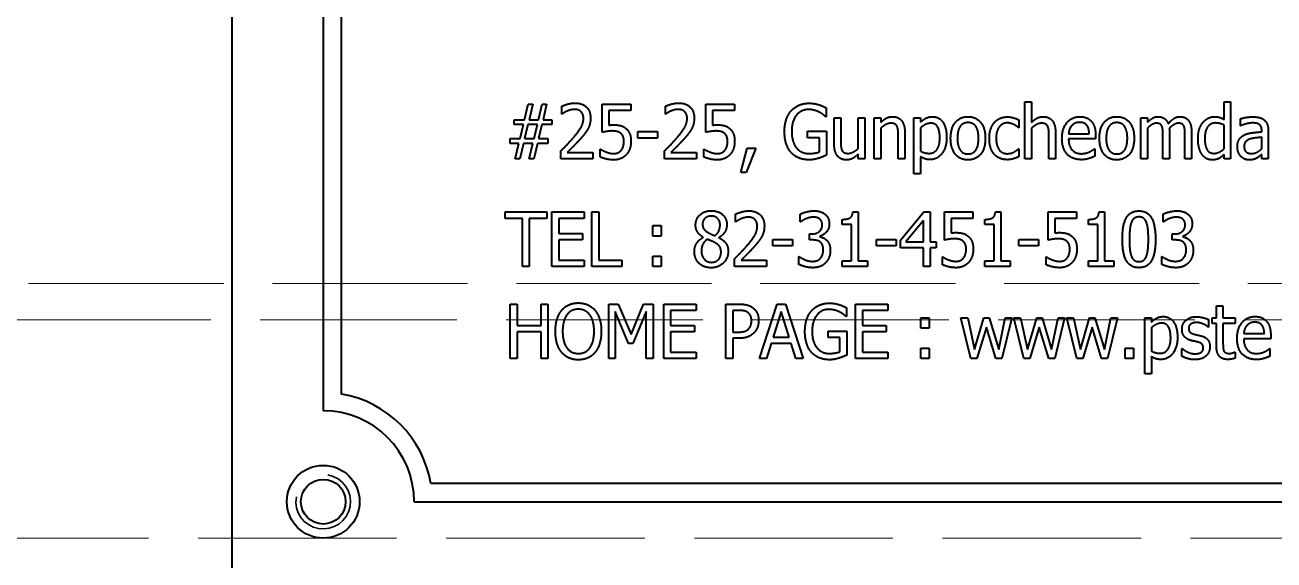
# Model space of a CAD drawing. Header units: millimetres. Extents: x 0 to 5945, y 0 to 4205.
# Drawn here: x 4690.5 to 4759.2, y 1665.5 to 1694.9 of the extents above; entities that cross this region are included whole.
import ezdxf

# ---------------------------------------------------------------- set-up
doc = ezdxf.new("R2010")
doc.units = ezdxf.units.MM
doc.header["$LTSCALE"] = 5
doc.linetypes.add('DASHED', pattern=[0.2067, 0.1654, -0.0413])
for name, color, linetype, lineweight in [('가려진 것(ISO)', 2, 'DASHED', 18), ('가시적인 것(ISO)', 3, 'Continuous', 40), ('가시적인 좁은 것(ISO)', 3, 'Continuous', 35)]:
    doc.layers.add(name, color=color, linetype=linetype, lineweight=lineweight)

msp = doc.modelspace()

# ---------------------------------------------------------------- linework, layer by layer
at = {"layer": '가려진 것(ISO)', "ltscale": 12.977034}
msp.add_line((5009.874, 1680.721), (4553.874, 1680.721), dxfattribs=at)
at = {"layer": '가려진 것(ISO)', "ltscale": 13.090868}
msp.add_line((5011.874, 1678.721), (4551.874, 1678.721), dxfattribs=at)
at = {"layer": '가려진 것(ISO)', "ltscale": 13.204701}
msp.add_line((4549.874, 1666.721), (5013.874, 1666.721), dxfattribs=at)
at = {"layer": '가시적인 것(ISO)'}
for p, q in [((4701.874, 1663.721), (4701.874, 1783.721)), ((4706.874, 1773.721), (4706.874, 1673.721)), ((4707.874, 1674.637), (4707.874, 1772.805)), ((4717.948, 1689.729), (4718.148, 1690.58)), ((4718.148, 1690.58), (4718.396, 1690.58)), ((4718.396, 1690.58), (4718.194, 1689.729)), ((4718.714, 1689.729), (4718.914, 1690.58)), ((4718.914, 1690.58), (4719.162, 1690.58)), ((4719.162, 1690.58), (4718.962, 1689.729)), ((4722.22, 1689.034), (4722.22, 1690.58)), ((4722.22, 1690.58), (4723.783, 1690.58)), ((4723.783, 1690.58), (4723.783, 1690.227)), ((4727.921, 1689.034), (4727.921, 1690.58)), ((4727.921, 1690.58), (4729.484, 1690.58)), ((4729.484, 1690.58), (4729.484, 1690.227)), ((4745.466, 1690.714), (4745.826, 1690.714)), ((4745.466, 1687.58), (4745.466, 1690.714)), ((4745.826, 1690.714), (4745.826, 1689.581)), ((4756.418, 1689.741), (4756.418, 1690.714)), ((4756.418, 1690.714), (4756.778, 1690.714)), ((4756.778, 1690.714), (4756.778, 1687.58)), ((4719.993, 1690.035), (4719.993, 1690.463)), ((4720.015, 1690.035), (4719.993, 1690.035)), ((4723.783, 1690.227), (4722.587, 1690.227)), ((4722.587, 1690.227), (4722.587, 1689.427)), ((4725.694, 1690.035), (4725.694, 1690.463)), ((4725.716, 1690.035), (4725.694, 1690.035)), ((4729.484, 1690.227), (4728.288, 1690.227)), ((4728.288, 1690.227), (4728.288, 1689.427)), ((4734.534, 1689.894), (4734.502, 1689.894)), ((4734.534, 1690.376), (4734.534, 1689.894)), ((4717.37, 1689.457), (4717.37, 1689.729)), ((4717.37, 1689.729), (4717.948, 1689.729)), ((4717.88, 1689.457), (4717.37, 1689.457)), ((4717.705, 1688.701), (4717.88, 1689.457)), ((4718.126, 1689.462), (4717.946, 1688.696)), ((4718.653, 1689.462), (4718.126, 1689.462)), ((4718.194, 1689.729), (4718.714, 1689.729)), ((4718.474, 1688.696), (4718.653, 1689.462)), ((4718.894, 1689.457), (4718.719, 1688.701)), ((4719.453, 1689.457), (4718.894, 1689.457)), ((4718.962, 1689.729), (4719.453, 1689.729)), ((4719.453, 1689.729), (4719.453, 1689.457)), ((4734.978, 1688.37), (4734.978, 1689.831)), ((4734.978, 1689.831), (4735.338, 1689.831)), ((4735.338, 1689.831), (4735.338, 1688.547)), ((4736.299, 1688.149), (4736.299, 1689.831)), ((4736.299, 1689.831), (4736.658, 1689.831)), ((4736.658, 1689.831), (4736.658, 1687.58)), ((4737.179, 1689.831), (4737.538, 1689.831)), ((4737.179, 1687.58), (4737.179, 1689.831)), ((4737.538, 1689.831), (4737.538, 1689.581)), ((4737.538, 1689.262), (4737.538, 1687.58)), ((4739.364, 1686.751), (4739.364, 1689.831)), ((4739.364, 1689.831), (4739.724, 1689.831)), ((4739.724, 1689.831), (4739.724, 1689.595)), ((4739.724, 1689.279), (4739.724, 1688)), ((4745.138, 1689.284), (4745.116, 1689.284)), ((4745.138, 1689.709), (4745.138, 1689.284)), ((4745.826, 1689.262), (4745.826, 1687.58)), ((4751.841, 1687.58), (4751.841, 1689.831)), ((4751.841, 1689.831), (4752.2, 1689.831)), ((4752.2, 1689.831), (4752.2, 1689.583)), ((4752.2, 1689.262), (4752.2, 1687.58)), ((4756.418, 1688.127), (4756.418, 1689.427)), ((4757.323, 1689.396), (4757.323, 1689.782)), ((4757.345, 1689.396), (4757.323, 1689.396)), ((4717.146, 1688.428), (4717.146, 1688.701)), ((4717.146, 1688.701), (4717.705, 1688.701)), ((4717.946, 1688.696), (4718.474, 1688.696)), ((4718.719, 1688.701), (4719.23, 1688.701)), ((4719.23, 1688.701), (4719.23, 1688.428)), ((4724.177, 1688.71), (4724.177, 1689.075)), ((4724.177, 1689.075), (4725.256, 1689.075)), ((4725.256, 1688.71), (4724.177, 1688.71)), ((4725.256, 1689.075), (4725.256, 1688.71)), ((4733.512, 1688.739), (4733.512, 1689.09)), ((4733.512, 1689.09), (4734.546, 1689.09)), ((4734.171, 1688.739), (4733.512, 1688.739)), ((4734.171, 1687.964), (4734.171, 1688.739)), ((4734.546, 1689.09), (4734.546, 1687.779)), ((4738.499, 1687.58), (4738.499, 1688.863)), ((4738.859, 1689.041), (4738.859, 1687.58)), ((4746.786, 1687.58), (4746.786, 1688.863)), ((4747.146, 1689.041), (4747.146, 1687.58)), ((4747.868, 1688.956), (4749.001, 1688.956)), ((4749.351, 1688.667), (4747.868, 1688.667)), ((4749.351, 1688.873), (4749.351, 1688.667)), ((4753.054, 1687.58), (4753.054, 1688.883)), ((4753.414, 1689.063), (4753.414, 1687.58)), ((4754.267, 1687.58), (4754.267, 1688.883)), ((4754.627, 1689.063), (4754.627, 1687.58)), ((4758.49, 1689.06), (4758.49, 1689.133)), ((4758.49, 1688.134), (4758.49, 1688.759)), ((4758.85, 1689.119), (4758.85, 1687.58)), ((4717.637, 1688.428), (4717.146, 1688.428)), ((4717.438, 1687.58), (4717.637, 1688.428)), ((4717.885, 1688.428), (4717.686, 1687.58)), ((4718.406, 1688.428), (4717.885, 1688.428)), ((4718.204, 1687.58), (4718.406, 1688.428)), ((4718.651, 1688.428), (4718.452, 1687.58)), ((4719.23, 1688.428), (4718.651, 1688.428)), ((4719.935, 1687.58), (4719.935, 1688.005)), ((4720.292, 1687.927), (4721.695, 1687.927)), ((4721.695, 1687.927), (4721.695, 1687.58)), ((4722.103, 1687.687), (4722.103, 1688.112)), ((4722.103, 1688.112), (4722.13, 1688.112)), ((4725.636, 1687.58), (4725.636, 1688.005)), ((4725.993, 1687.927), (4727.396, 1687.927)), ((4727.396, 1687.927), (4727.396, 1687.58)), ((4727.804, 1687.687), (4727.804, 1688.112)), ((4727.804, 1688.112), (4727.831, 1688.112)), ((4729.846, 1686.833), (4730.182, 1688.154)), ((4730.661, 1688.154), (4730.126, 1686.833)), ((4730.182, 1688.154), (4730.661, 1688.154)), ((4736.299, 1687.58), (4736.299, 1687.828)), ((4745.116, 1688.132), (4745.138, 1688.132)), ((4745.138, 1688.132), (4745.138, 1687.706)), ((4749.288, 1688.132), (4749.31, 1688.132)), ((4749.31, 1688.132), (4749.31, 1687.718)), ((4756.418, 1687.58), (4756.418, 1687.808)), ((4758.49, 1687.58), (4758.49, 1687.818)), ((4717.686, 1687.58), (4717.438, 1687.58)), ((4718.452, 1687.58), (4718.204, 1687.58)), ((4721.695, 1687.58), (4719.935, 1687.58)), ((4727.396, 1687.58), (4725.636, 1687.58)), ((4736.658, 1687.58), (4736.299, 1687.58)), ((4737.538, 1687.58), (4737.179, 1687.58)), ((4738.859, 1687.58), (4738.499, 1687.58)), ((4739.724, 1687.694), (4739.724, 1686.751)), ((4745.826, 1687.58), (4745.466, 1687.58)), ((4747.146, 1687.58), (4746.786, 1687.58)), ((4752.2, 1687.58), (4751.841, 1687.58)), ((4753.414, 1687.58), (4753.054, 1687.58)), ((4754.627, 1687.58), (4754.267, 1687.58)), ((4756.778, 1687.58), (4756.418, 1687.58)), ((4758.85, 1687.58), (4758.49, 1687.58)), ((4730.126, 1686.833), (4729.846, 1686.833)), ((4739.724, 1686.751), (4739.364, 1686.751)), ((4716.871, 1684.298), (4716.871, 1684.653)), ((4716.871, 1684.653), (4719.166, 1684.653)), ((4719.166, 1684.653), (4719.166, 1684.298)), ((4719.451, 1681.653), (4719.451, 1684.653)), ((4719.451, 1684.653), (4721.233, 1684.653)), ((4721.233, 1684.653), (4721.233, 1684.298)), ((4721.649, 1681.653), (4721.649, 1684.653)), ((4721.649, 1684.653), (4722.028, 1684.653)), ((4722.028, 1684.653), (4722.028, 1682.008)), ((4729.552, 1684.109), (4729.552, 1684.536)), ((4733.109, 1684.106), (4733.109, 1684.532)), ((4736.004, 1684.663), (4736.301, 1684.663)), ((4736.301, 1684.663), (4736.301, 1681.959)), ((4738.623, 1683.107), (4739.897, 1684.653)), ((4739.897, 1684.653), (4740.249, 1684.653)), ((4740.249, 1684.653), (4740.249, 1683.007)), ((4741.042, 1683.107), (4741.042, 1684.653)), ((4741.042, 1684.653), (4742.605, 1684.653)), ((4742.605, 1684.653), (4742.605, 1684.301)), ((4743.845, 1684.663), (4744.141, 1684.663)), ((4744.141, 1684.663), (4744.141, 1681.959)), ((4746.743, 1683.107), (4746.743, 1684.653)), ((4746.743, 1684.653), (4748.306, 1684.653)), ((4748.306, 1684.653), (4748.306, 1684.301)), ((4749.546, 1684.663), (4749.842, 1684.663)), ((4749.842, 1684.663), (4749.842, 1681.959)), ((4753.068, 1684.106), (4753.068, 1684.532)), ((4717.829, 1684.298), (4716.871, 1684.298)), ((4717.829, 1681.653), (4717.829, 1684.298)), ((4718.209, 1684.298), (4718.209, 1681.653)), ((4719.166, 1684.298), (4718.209, 1684.298)), ((4721.233, 1684.298), (4719.83, 1684.298)), ((4719.83, 1684.298), (4719.83, 1683.476)), ((4724.999, 1683.331), (4724.999, 1683.904)), ((4724.999, 1683.904), (4725.456, 1683.904)), ((4725.456, 1683.904), (4725.456, 1683.331)), ((4729.574, 1684.109), (4729.552, 1684.109)), ((4733.131, 1684.106), (4733.109, 1684.106)), ((4735.416, 1683.97), (4735.416, 1684.245)), ((4735.934, 1683.97), (4735.416, 1683.97)), ((4735.934, 1681.959), (4735.934, 1683.97)), ((4739.882, 1684.179), (4738.922, 1683.007)), ((4739.882, 1683.007), (4739.882, 1684.179)), ((4742.605, 1684.301), (4741.409, 1684.301)), ((4741.409, 1684.301), (4741.409, 1683.501)), ((4743.256, 1683.97), (4743.256, 1684.245)), ((4743.774, 1683.97), (4743.256, 1683.97)), ((4743.774, 1681.959), (4743.774, 1683.97)), ((4748.306, 1684.301), (4747.11, 1684.301)), ((4747.11, 1684.301), (4747.11, 1683.501)), ((4748.957, 1683.97), (4748.957, 1684.245)), ((4749.475, 1683.97), (4748.957, 1683.97)), ((4749.475, 1681.959), (4749.475, 1683.97)), ((4753.09, 1684.106), (4753.068, 1684.106)), ((4719.83, 1683.476), (4721.138, 1683.476)), ((4721.138, 1683.122), (4719.83, 1683.122)), ((4719.83, 1683.122), (4719.83, 1682.008)), ((4721.138, 1683.476), (4721.138, 1683.122)), ((4725.456, 1683.331), (4724.999, 1683.331)), ((4727.768, 1683.255), (4727.768, 1683.267)), ((4728.638, 1683.25), (4728.638, 1683.238)), ((4731.597, 1682.784), (4731.597, 1683.148)), ((4731.597, 1683.148), (4732.676, 1683.148)), ((4732.676, 1683.148), (4732.676, 1682.784)), ((4733.612, 1683.114), (4733.612, 1683.447)), ((4733.612, 1683.447), (4733.739, 1683.447)), ((4733.775, 1683.114), (4733.612, 1683.114)), ((4734.181, 1683.321), (4734.181, 1683.292)), ((4737.298, 1682.784), (4737.298, 1683.148)), ((4737.298, 1683.148), (4738.377, 1683.148)), ((4738.377, 1683.148), (4738.377, 1682.784)), ((4738.623, 1682.684), (4738.623, 1683.107)), ((4738.922, 1683.007), (4739.882, 1683.007)), ((4740.249, 1683.007), (4740.587, 1683.007)), ((4740.587, 1683.007), (4740.587, 1682.684)), ((4745.138, 1682.784), (4745.138, 1683.148)), ((4745.138, 1683.148), (4746.218, 1683.148)), ((4746.218, 1683.148), (4746.218, 1682.784)), ((4753.572, 1683.114), (4753.572, 1683.447)), ((4753.572, 1683.447), (4753.698, 1683.447)), ((4753.735, 1683.114), (4753.572, 1683.114)), ((4754.141, 1683.321), (4754.141, 1683.292)), ((4732.676, 1682.784), (4731.597, 1682.784)), ((4738.377, 1682.784), (4737.298, 1682.784)), ((4739.882, 1682.684), (4738.623, 1682.684)), ((4739.882, 1681.653), (4739.882, 1682.684)), ((4740.587, 1682.684), (4740.249, 1682.684)), ((4740.249, 1682.684), (4740.249, 1681.653)), ((4746.218, 1682.784), (4745.138, 1682.784)), ((4718.209, 1681.653), (4717.829, 1681.653)), ((4721.233, 1681.653), (4719.451, 1681.653)), ((4719.83, 1682.008), (4721.233, 1682.008)), ((4721.233, 1682.008), (4721.233, 1681.653)), ((4723.299, 1681.653), (4721.649, 1681.653)), ((4722.028, 1682.008), (4723.299, 1682.008)), ((4723.299, 1682.008), (4723.299, 1681.653)), ((4724.999, 1681.653), (4724.999, 1682.227)), ((4724.999, 1682.227), (4725.456, 1682.227)), ((4725.456, 1681.653), (4724.999, 1681.653)), ((4725.456, 1682.227), (4725.456, 1681.653)), ((4729.494, 1681.653), (4729.494, 1682.079)), ((4731.254, 1681.653), (4729.494, 1681.653)), ((4729.851, 1682.001), (4731.254, 1682.001)), ((4731.254, 1682.001), (4731.254, 1681.653)), ((4733.031, 1682.2), (4733.058, 1682.2)), ((4733.031, 1681.775), (4733.031, 1682.2)), ((4735.416, 1681.653), (4735.416, 1681.959)), ((4735.416, 1681.959), (4735.934, 1681.959)), ((4736.807, 1681.653), (4735.416, 1681.653)), ((4736.301, 1681.959), (4736.807, 1681.959)), ((4736.807, 1681.959), (4736.807, 1681.653)), ((4740.249, 1681.653), (4739.882, 1681.653)), ((4740.925, 1681.76), (4740.925, 1682.186)), ((4740.925, 1682.186), (4740.952, 1682.186)), ((4743.256, 1681.653), (4743.256, 1681.959)), ((4743.256, 1681.959), (4743.774, 1681.959)), ((4744.647, 1681.653), (4743.256, 1681.653)), ((4744.141, 1681.959), (4744.647, 1681.959)), ((4744.647, 1681.959), (4744.647, 1681.653)), ((4746.626, 1681.76), (4746.626, 1682.186)), ((4746.626, 1682.186), (4746.653, 1682.186)), ((4748.957, 1681.653), (4748.957, 1681.959)), ((4748.957, 1681.959), (4749.475, 1681.959)), ((4750.348, 1681.653), (4748.957, 1681.653)), ((4749.842, 1681.959), (4750.348, 1681.959)), ((4750.348, 1681.959), (4750.348, 1681.653)), ((4752.991, 1682.2), (4753.017, 1682.2)), ((4752.991, 1681.775), (4752.991, 1682.2)), ((4717.163, 1676.588), (4717.163, 1679.588)), ((4717.163, 1679.588), (4717.542, 1679.588)), ((4717.542, 1679.588), (4717.542, 1678.411)), ((4718.853, 1678.411), (4718.853, 1679.588)), ((4718.853, 1679.588), (4719.232, 1679.588)), ((4719.232, 1679.588), (4719.232, 1676.588)), ((4722.58, 1676.588), (4722.58, 1679.588)), ((4722.58, 1679.588), (4723.098, 1679.588)), ((4723.098, 1679.588), (4723.807, 1677.917)), ((4723.807, 1677.917), (4724.493, 1679.588)), ((4724.493, 1679.588), (4725.021, 1679.588)), ((4725.021, 1679.588), (4725.021, 1676.588)), ((4725.599, 1676.588), (4725.599, 1679.588)), ((4725.599, 1679.588), (4727.381, 1679.588)), ((4727.381, 1679.588), (4727.381, 1679.233)), ((4729.022, 1676.588), (4729.022, 1679.588)), ((4729.022, 1679.588), (4729.737, 1679.588)), ((4730.872, 1676.588), (4731.833, 1679.588)), ((4731.833, 1679.588), (4732.302, 1679.588)), ((4732.302, 1679.588), (4733.262, 1676.588)), ((4736.145, 1676.588), (4736.145, 1679.588)), ((4736.145, 1679.588), (4737.927, 1679.588)), ((4737.927, 1679.588), (4737.927, 1679.233)), ((4723.671, 1677.414), (4722.935, 1679.172)), ((4722.935, 1679.172), (4722.935, 1676.588)), ((4724.641, 1679.172), (4723.9, 1677.414)), ((4724.641, 1676.588), (4724.641, 1679.172)), ((4727.381, 1679.233), (4725.978, 1679.233)), ((4725.978, 1679.233), (4725.978, 1678.411)), ((4729.715, 1679.242), (4729.401, 1679.242)), ((4729.401, 1679.242), (4729.401, 1678.046)), ((4732.056, 1679.179), (4731.619, 1677.767)), ((4732.496, 1677.767), (4732.056, 1679.179)), ((4735.657, 1678.902), (4735.625, 1678.902)), ((4735.657, 1679.383), (4735.657, 1678.902)), ((4737.927, 1679.233), (4736.525, 1679.233)), ((4736.525, 1679.233), (4736.525, 1678.411)), ((4755.998, 1678.839), (4755.998, 1679.485)), ((4755.998, 1679.485), (4756.358, 1679.485)), ((4756.358, 1679.485), (4756.358, 1678.839)), ((4717.542, 1678.411), (4718.853, 1678.411)), ((4725.978, 1678.411), (4727.286, 1678.411)), ((4727.286, 1678.411), (4727.286, 1678.056)), ((4736.525, 1678.411), (4737.833, 1678.411)), ((4737.833, 1678.411), (4737.833, 1678.056)), ((4739.743, 1678.265), (4739.743, 1678.839)), ((4739.743, 1678.839), (4740.2, 1678.839)), ((4740.2, 1678.265), (4739.743, 1678.265)), ((4740.2, 1678.839), (4740.2, 1678.265)), ((4742.495, 1676.588), (4741.948, 1678.839)), ((4741.948, 1678.839), (4742.323, 1678.839)), ((4742.323, 1678.839), (4742.7, 1677.096)), ((4742.7, 1677.096), (4743.205, 1678.839)), ((4743.344, 1678.323), (4742.826, 1676.588)), ((4743.205, 1678.839), (4743.502, 1678.839)), ((4743.867, 1676.588), (4743.344, 1678.323)), ((4743.502, 1678.839), (4744.022, 1677.096)), ((4744.022, 1677.096), (4744.377, 1678.839)), ((4744.739, 1678.839), (4744.197, 1676.588)), ((4744.377, 1678.839), (4744.739, 1678.839)), ((4745.403, 1676.588), (4744.856, 1678.839)), ((4744.856, 1678.839), (4745.23, 1678.839)), ((4745.23, 1678.839), (4745.607, 1677.096)), ((4745.607, 1677.096), (4746.113, 1678.839)), ((4746.252, 1678.323), (4745.734, 1676.588)), ((4746.113, 1678.839), (4746.41, 1678.839)), ((4746.774, 1676.588), (4746.252, 1678.323)), ((4746.41, 1678.839), (4746.93, 1677.096)), ((4746.93, 1677.096), (4747.285, 1678.839)), ((4747.647, 1678.839), (4747.105, 1676.588)), ((4747.285, 1678.839), (4747.647, 1678.839)), ((4748.311, 1676.588), (4747.764, 1678.839)), ((4747.764, 1678.839), (4748.138, 1678.839)), ((4748.138, 1678.839), (4748.515, 1677.096)), ((4748.515, 1677.096), (4749.021, 1678.839)), ((4749.159, 1678.323), (4748.641, 1676.588)), ((4749.021, 1678.839), (4749.317, 1678.839)), ((4749.682, 1676.588), (4749.159, 1678.323)), ((4749.317, 1678.839), (4749.837, 1677.096)), ((4749.837, 1677.096), (4750.192, 1678.839)), ((4750.555, 1678.839), (4750.012, 1676.588)), ((4750.192, 1678.839), (4750.555, 1678.839)), ((4752.059, 1678.839), (4752.419, 1678.839)), ((4752.059, 1675.759), (4752.059, 1678.839)), ((4752.419, 1678.839), (4752.419, 1678.603)), ((4752.419, 1678.287), (4752.419, 1677.008)), ((4755.56, 1678.323), (4755.541, 1678.323)), ((4755.56, 1678.729), (4755.56, 1678.323)), ((4755.755, 1678.525), (4755.755, 1678.839)), ((4755.755, 1678.839), (4755.998, 1678.839)), ((4755.998, 1678.525), (4755.755, 1678.525)), ((4755.998, 1677.278), (4755.998, 1678.525)), ((4756.358, 1678.839), (4757.019, 1678.839)), ((4756.358, 1678.525), (4756.358, 1677.453)), ((4757.019, 1678.525), (4756.358, 1678.525)), ((4757.019, 1678.839), (4757.019, 1678.525)), ((4718.853, 1678.056), (4717.542, 1678.056)), ((4717.542, 1678.056), (4717.542, 1676.588)), ((4718.853, 1676.588), (4718.853, 1678.056)), ((4725.978, 1678.056), (4725.978, 1676.942)), ((4727.286, 1678.056), (4725.978, 1678.056)), ((4729.401, 1678.046), (4729.659, 1678.046)), ((4729.722, 1677.706), (4729.401, 1677.706)), ((4729.401, 1677.706), (4729.401, 1676.588)), ((4731.619, 1677.767), (4732.496, 1677.767)), ((4734.636, 1677.747), (4734.636, 1678.097)), ((4734.636, 1678.097), (4735.669, 1678.097)), ((4735.294, 1677.747), (4734.636, 1677.747)), ((4735.294, 1676.972), (4735.294, 1677.747)), ((4735.669, 1678.097), (4735.669, 1676.787)), ((4736.525, 1678.056), (4736.525, 1676.942)), ((4737.833, 1678.056), (4736.525, 1678.056)), ((4757.5, 1677.964), (4758.633, 1677.964)), ((4758.983, 1677.674), (4757.5, 1677.674)), ((4758.983, 1677.881), (4758.983, 1677.674)), ((4723.9, 1677.414), (4723.671, 1677.414)), ((4725.978, 1676.942), (4727.381, 1676.942)), ((4727.381, 1676.942), (4727.381, 1676.588)), ((4731.514, 1677.426), (4731.256, 1676.588)), ((4732.603, 1677.426), (4731.514, 1677.426)), ((4732.861, 1676.588), (4732.603, 1677.426)), ((4736.525, 1676.942), (4737.927, 1676.942)), ((4737.927, 1676.942), (4737.927, 1676.588)), ((4739.743, 1676.588), (4739.743, 1677.161)), ((4739.743, 1677.161), (4740.2, 1677.161)), ((4740.2, 1677.161), (4740.2, 1676.588)), ((4750.978, 1676.588), (4750.978, 1677.161)), ((4750.978, 1677.161), (4751.435, 1677.161)), ((4751.435, 1677.161), (4751.435, 1676.588)), ((4754.094, 1676.724), (4754.094, 1677.149)), ((4754.094, 1677.149), (4754.114, 1677.149)), ((4756.997, 1676.947), (4757.019, 1676.947)), ((4757.019, 1676.947), (4757.019, 1676.607)), ((4758.92, 1677.139), (4758.942, 1677.139)), ((4758.942, 1677.139), (4758.942, 1676.726)), ((4717.542, 1676.588), (4717.163, 1676.588)), ((4719.232, 1676.588), (4718.853, 1676.588)), ((4722.935, 1676.588), (4722.58, 1676.588)), ((4725.021, 1676.588), (4724.641, 1676.588)), ((4727.381, 1676.588), (4725.599, 1676.588)), ((4729.401, 1676.588), (4729.022, 1676.588)), ((4731.256, 1676.588), (4730.872, 1676.588)), ((4733.262, 1676.588), (4732.861, 1676.588)), ((4737.927, 1676.588), (4736.145, 1676.588)), ((4740.2, 1676.588), (4739.743, 1676.588)), ((4742.826, 1676.588), (4742.495, 1676.588)), ((4744.197, 1676.588), (4743.867, 1676.588)), ((4745.734, 1676.588), (4745.403, 1676.588)), ((4747.105, 1676.588), (4746.774, 1676.588)), ((4748.641, 1676.588), (4748.311, 1676.588)), ((4750.012, 1676.588), (4749.682, 1676.588)), ((4751.435, 1676.588), (4750.978, 1676.588)), ((4752.419, 1676.702), (4752.419, 1675.759)), ((4752.419, 1675.759), (4752.059, 1675.759)), ((4850.958, 1669.721), (4712.79, 1669.721)), ((4711.874, 1668.721), (4851.874, 1668.721))]:
    msp.add_line(p, q, dxfattribs=at)
for radius in [2, 1.229]:
    msp.add_circle((4706.874, 1668.721), radius, dxfattribs=at)
for radius, start, end in [(6, 9.59407, 80.40593), (5, 0, 90)]:
    msp.add_arc((4706.874, 1668.721), radius, start, end, dxfattribs=at)
for points in [[(4719.993, 1690.463), (4720.112, 1690.524), (4720.535, 1690.643), (4720.725, 1690.643)], [(4720.725, 1690.643), (4721.124, 1690.643), (4721.576, 1690.198), (4721.576, 1689.819)], [(4725.694, 1690.463), (4725.813, 1690.524), (4726.236, 1690.643), (4726.426, 1690.643)], [(4726.426, 1690.643), (4726.824, 1690.643), (4727.277, 1690.198), (4727.277, 1689.819)], [(4732.615, 1690.222), (4732.79, 1690.419), (4733.299, 1690.633), (4733.602, 1690.633)], [(4733.602, 1690.633), (4733.746, 1690.633), (4734.008, 1690.59), (4734.13, 1690.551)], [(4734.13, 1690.551), (4734.225, 1690.521), (4734.461, 1690.415), (4734.534, 1690.376)], [(4720.29, 1690.201), (4720.209, 1690.167), (4720.061, 1690.069), (4720.015, 1690.035)], [(4720.698, 1690.295), (4720.596, 1690.295), (4720.387, 1690.242), (4720.29, 1690.201)], [(4721.046, 1690.174), (4720.98, 1690.235), (4720.803, 1690.295), (4720.698, 1690.295)], [(4721.187, 1689.797), (4721.187, 1689.923), (4721.111, 1690.113), (4721.046, 1690.174)], [(4725.991, 1690.201), (4725.91, 1690.167), (4725.762, 1690.069), (4725.716, 1690.035)], [(4726.399, 1690.295), (4726.297, 1690.295), (4726.088, 1690.242), (4725.991, 1690.201)], [(4726.747, 1690.174), (4726.681, 1690.235), (4726.504, 1690.295), (4726.399, 1690.295)], [(4726.888, 1689.797), (4726.888, 1689.923), (4726.812, 1690.113), (4726.747, 1690.174)], [(4732.243, 1689.082), (4732.243, 1689.444), (4732.436, 1690.018), (4732.615, 1690.222)], [(4733.556, 1690.288), (4733.145, 1690.288), (4732.637, 1689.637), (4732.637, 1689.094)], [(4734.142, 1690.147), (4734.025, 1690.208), (4733.729, 1690.288), (4733.556, 1690.288)], [(4734.502, 1689.894), (4734.431, 1689.96), (4734.278, 1690.079), (4734.142, 1690.147)], [(4737.538, 1689.581), (4737.699, 1689.734), (4738.012, 1689.894), (4738.188, 1689.894)], [(4738.188, 1689.894), (4738.504, 1689.894), (4738.859, 1689.457), (4738.859, 1689.041)], [(4739.724, 1689.595), (4739.858, 1689.724), (4740.186, 1689.894), (4740.378, 1689.894)], [(4740.378, 1689.894), (4740.747, 1689.894), (4741.158, 1689.282), (4741.158, 1688.766)], [(4741.38, 1688.705), (4741.38, 1689.269), (4741.905, 1689.894), (4742.335, 1689.894)], [(4742.335, 1689.894), (4742.768, 1689.894), (4743.288, 1689.272), (4743.288, 1688.705)], [(4743.786, 1689.576), (4743.913, 1689.724), (4744.29, 1689.882), (4744.506, 1689.882)], [(4744.506, 1689.882), (4744.683, 1689.882), (4745.009, 1689.778), (4745.138, 1689.709)], [(4745.826, 1689.581), (4745.987, 1689.734), (4746.3, 1689.894), (4746.475, 1689.894)], [(4746.475, 1689.894), (4746.791, 1689.894), (4747.146, 1689.457), (4747.146, 1689.041)], [(4747.504, 1688.693), (4747.504, 1689.243), (4748.051, 1689.894), (4748.493, 1689.894)], [(4748.493, 1689.894), (4748.692, 1689.894), (4748.999, 1689.773), (4749.113, 1689.644)], [(4749.563, 1688.705), (4749.563, 1689.269), (4750.088, 1689.894), (4750.518, 1689.894)], [(4750.518, 1689.894), (4750.951, 1689.894), (4751.471, 1689.272), (4751.471, 1688.705)], [(4752.2, 1689.583), (4752.342, 1689.731), (4752.619, 1689.894), (4752.786, 1689.894)], [(4752.786, 1689.894), (4752.976, 1689.894), (4753.268, 1689.712), (4753.346, 1689.505)], [(4753.346, 1689.505), (4753.508, 1689.697), (4753.817, 1689.894), (4754, 1689.894)], [(4754, 1689.894), (4754.138, 1689.894), (4754.362, 1689.804), (4754.447, 1689.702)], [(4755.259, 1689.581), (4755.376, 1689.726), (4755.706, 1689.894), (4755.889, 1689.894)], [(4755.889, 1689.894), (4756.049, 1689.894), (4756.287, 1689.819), (4756.418, 1689.741)], [(4757.323, 1689.782), (4757.423, 1689.812), (4757.794, 1689.885), (4757.974, 1689.885)], [(4757.974, 1689.885), (4758.196, 1689.885), (4758.497, 1689.812), (4758.619, 1689.717)], [(4720.623, 1688.727), (4720.948, 1689.104), (4721.187, 1689.556), (4721.187, 1689.797)], [(4721.427, 1689.218), (4721.357, 1689.087), (4721.158, 1688.829), (4721.048, 1688.705)], [(4721.576, 1689.819), (4721.576, 1689.641), (4721.498, 1689.345), (4721.427, 1689.218)], [(4722.587, 1689.427), (4722.655, 1689.437), (4722.791, 1689.444), (4722.845, 1689.444)], [(4722.845, 1689.444), (4723.064, 1689.444), (4723.367, 1689.369), (4723.506, 1689.257)], [(4723.506, 1689.257), (4723.649, 1689.145), (4723.8, 1688.805), (4723.8, 1688.533)], [(4726.324, 1688.727), (4726.649, 1689.104), (4726.888, 1689.556), (4726.888, 1689.797)], [(4727.128, 1689.218), (4727.058, 1689.087), (4726.859, 1688.829), (4726.749, 1688.705)], [(4727.277, 1689.819), (4727.277, 1689.641), (4727.199, 1689.345), (4727.128, 1689.218)], [(4728.288, 1689.427), (4728.356, 1689.437), (4728.492, 1689.444), (4728.546, 1689.444)], [(4728.546, 1689.444), (4728.765, 1689.444), (4729.068, 1689.369), (4729.207, 1689.257)], [(4729.207, 1689.257), (4729.35, 1689.145), (4729.501, 1688.805), (4729.501, 1688.533)], [(4738.093, 1689.534), (4737.959, 1689.534), (4737.675, 1689.384), (4737.538, 1689.262)], [(4738.431, 1689.367), (4738.387, 1689.452), (4738.229, 1689.534), (4738.093, 1689.534)], [(4738.499, 1688.863), (4738.499, 1689.019), (4738.47, 1689.286), (4738.431, 1689.367)], [(4740.29, 1689.534), (4740.137, 1689.534), (4739.853, 1689.391), (4739.724, 1689.279)], [(4740.786, 1688.722), (4740.786, 1689.109), (4740.553, 1689.534), (4740.29, 1689.534)], [(4742.335, 1689.568), (4742.055, 1689.568), (4741.752, 1689.143), (4741.752, 1688.705)], [(4742.916, 1688.705), (4742.916, 1689.143), (4742.615, 1689.568), (4742.335, 1689.568)], [(4743.509, 1688.701), (4743.509, 1688.997), (4743.66, 1689.43), (4743.786, 1689.576)], [(4744.501, 1689.551), (4744.222, 1689.551), (4743.881, 1689.107), (4743.881, 1688.701)], [(4744.871, 1689.452), (4744.798, 1689.491), (4744.594, 1689.551), (4744.501, 1689.551)], [(4745.116, 1689.284), (4745.08, 1689.318), (4744.958, 1689.406), (4744.871, 1689.452)], [(4746.38, 1689.534), (4746.247, 1689.534), (4745.962, 1689.384), (4745.826, 1689.262)], [(4746.718, 1689.367), (4746.675, 1689.452), (4746.517, 1689.534), (4746.38, 1689.534)], [(4746.786, 1688.863), (4746.786, 1689.019), (4746.757, 1689.286), (4746.718, 1689.367)], [(4748.046, 1689.406), (4747.963, 1689.316), (4747.88, 1689.099), (4747.868, 1688.956)], [(4748.471, 1689.583), (4748.328, 1689.583), (4748.126, 1689.493), (4748.046, 1689.406)], [(4748.88, 1689.408), (4748.816, 1689.493), (4748.617, 1689.583), (4748.471, 1689.583)], [(4749.001, 1688.956), (4748.996, 1689.109), (4748.936, 1689.333), (4748.88, 1689.408)], [(4749.113, 1689.644), (4749.23, 1689.515), (4749.351, 1689.143), (4749.351, 1688.873)], [(4750.518, 1689.568), (4750.239, 1689.568), (4749.935, 1689.143), (4749.935, 1688.705)], [(4751.099, 1688.705), (4751.099, 1689.143), (4750.798, 1689.568), (4750.518, 1689.568)], [(4752.694, 1689.534), (4752.577, 1689.534), (4752.322, 1689.381), (4752.2, 1689.262)], [(4752.995, 1689.376), (4752.957, 1689.457), (4752.816, 1689.534), (4752.694, 1689.534)], [(4753.054, 1688.883), (4753.054, 1689.038), (4753.032, 1689.303), (4752.995, 1689.376)], [(4753.907, 1689.534), (4753.795, 1689.534), (4753.542, 1689.391), (4753.406, 1689.255)], [(4753.406, 1689.255), (4753.409, 1689.221), (4753.414, 1689.126), (4753.414, 1689.063)], [(4754.209, 1689.376), (4754.17, 1689.457), (4754.029, 1689.534), (4753.907, 1689.534)], [(4754.267, 1688.883), (4754.267, 1689.038), (4754.245, 1689.303), (4754.209, 1689.376)], [(4754.447, 1689.702), (4754.532, 1689.6), (4754.627, 1689.294), (4754.627, 1689.063)], [(4754.984, 1688.688), (4754.984, 1688.985), (4755.13, 1689.418), (4755.259, 1689.581)], [(4755.947, 1689.547), (4755.67, 1689.547), (4755.356, 1689.109), (4755.356, 1688.696)], [(4756.418, 1689.427), (4756.285, 1689.496), (4756.071, 1689.547), (4755.947, 1689.547)], [(4757.972, 1689.549), (4757.848, 1689.549), (4757.512, 1689.471), (4757.345, 1689.396)], [(4758.344, 1689.474), (4758.276, 1689.52), (4758.077, 1689.549), (4757.972, 1689.549)], [(4758.49, 1689.133), (4758.49, 1689.265), (4758.414, 1689.427), (4758.344, 1689.474)], [(4758.619, 1689.717), (4758.735, 1689.624), (4758.85, 1689.33), (4758.85, 1689.119)], [(4719.935, 1688.005), (4720.124, 1688.192), (4720.462, 1688.54), (4720.623, 1688.727)], [(4721.048, 1688.705), (4720.868, 1688.499), (4720.426, 1688.056), (4720.292, 1687.927)], [(4722.782, 1689.107), (4722.628, 1689.107), (4722.315, 1689.056), (4722.22, 1689.034)], [(4723.251, 1688.968), (4723.168, 1689.043), (4722.93, 1689.107), (4722.782, 1689.107)], [(4723.411, 1688.535), (4723.411, 1688.696), (4723.329, 1688.9), (4723.251, 1688.968)], [(4723.265, 1688.047), (4723.336, 1688.137), (4723.411, 1688.375), (4723.411, 1688.535)], [(4723.8, 1688.533), (4723.8, 1688.316), (4723.669, 1687.947), (4723.55, 1687.811)], [(4725.636, 1688.005), (4725.825, 1688.192), (4726.163, 1688.54), (4726.324, 1688.727)], [(4726.749, 1688.705), (4726.569, 1688.499), (4726.127, 1688.056), (4725.993, 1687.927)], [(4728.483, 1689.107), (4728.329, 1689.107), (4728.016, 1689.056), (4727.921, 1689.034)], [(4728.952, 1688.968), (4728.869, 1689.043), (4728.631, 1689.107), (4728.483, 1689.107)], [(4729.112, 1688.535), (4729.112, 1688.696), (4729.03, 1688.9), (4728.952, 1688.968)], [(4728.966, 1688.047), (4729.037, 1688.137), (4729.112, 1688.375), (4729.112, 1688.535)], [(4729.501, 1688.533), (4729.501, 1688.316), (4729.37, 1687.947), (4729.251, 1687.811)], [(4732.615, 1687.913), (4732.436, 1688.112), (4732.243, 1688.701), (4732.243, 1689.082)], [(4732.637, 1689.094), (4732.637, 1688.793), (4732.771, 1688.341), (4732.897, 1688.185)], [(4735.338, 1688.547), (4735.338, 1688.368), (4735.363, 1688.132), (4735.406, 1688.044)], [(4740.196, 1687.876), (4740.475, 1687.876), (4740.786, 1688.309), (4740.786, 1688.722)], [(4741.158, 1688.766), (4741.158, 1688.202), (4740.648, 1687.536), (4740.256, 1687.536)], [(4742.335, 1687.517), (4741.89, 1687.517), (4741.38, 1688.156), (4741.38, 1688.705)], [(4741.752, 1688.705), (4741.752, 1688.28), (4742.055, 1687.842), (4742.335, 1687.842)], [(4743.288, 1688.705), (4743.288, 1688.137), (4742.768, 1687.517), (4742.335, 1687.517)], [(4742.335, 1687.842), (4742.612, 1687.842), (4742.916, 1688.273), (4742.916, 1688.705)], [(4743.786, 1687.818), (4743.655, 1687.962), (4743.509, 1688.404), (4743.509, 1688.701)], [(4743.881, 1688.701), (4743.881, 1688.304), (4744.209, 1687.859), (4744.501, 1687.859)], [(4748.578, 1687.529), (4748.068, 1687.529), (4747.504, 1688.134), (4747.504, 1688.693)], [(4747.868, 1688.667), (4747.868, 1688.275), (4748.243, 1687.859), (4748.576, 1687.859)], [(4750.518, 1687.517), (4750.073, 1687.517), (4749.563, 1688.156), (4749.563, 1688.705)], [(4749.935, 1688.705), (4749.935, 1688.28), (4750.239, 1687.842), (4750.518, 1687.842)], [(4751.471, 1688.705), (4751.471, 1688.137), (4750.951, 1687.517), (4750.518, 1687.517)], [(4750.518, 1687.842), (4750.795, 1687.842), (4751.099, 1688.273), (4751.099, 1688.705)], [(4755.205, 1687.818), (4755.098, 1687.966), (4754.984, 1688.404), (4754.984, 1688.688)], [(4755.356, 1688.696), (4755.356, 1688.297), (4755.597, 1687.876), (4755.864, 1687.876)], [(4757.148, 1688.231), (4757.148, 1688.465), (4757.335, 1688.795), (4757.537, 1688.89)], [(4757.85, 1688.667), (4757.707, 1688.62), (4757.52, 1688.428), (4757.52, 1688.258)], [(4757.537, 1688.89), (4757.717, 1688.978), (4758.208, 1689.043), (4758.49, 1689.06)], [(4758.49, 1688.759), (4758.361, 1688.747), (4757.97, 1688.705), (4757.85, 1688.667)], [(4722.13, 1688.112), (4722.174, 1688.078), (4722.339, 1687.991), (4722.439, 1687.952)], [(4722.439, 1687.952), (4722.551, 1687.91), (4722.738, 1687.864), (4722.854, 1687.864)], [(4723.55, 1687.811), (4723.428, 1687.675), (4723.071, 1687.517), (4722.85, 1687.517)], [(4722.854, 1687.864), (4722.969, 1687.864), (4723.188, 1687.952), (4723.265, 1688.047)], [(4727.831, 1688.112), (4727.875, 1688.078), (4728.04, 1687.991), (4728.14, 1687.952)], [(4728.14, 1687.952), (4728.252, 1687.91), (4728.439, 1687.864), (4728.555, 1687.864)], [(4729.251, 1687.811), (4729.129, 1687.675), (4728.772, 1687.517), (4728.551, 1687.517)], [(4728.555, 1687.864), (4728.67, 1687.864), (4728.889, 1687.952), (4728.966, 1688.047)], [(4733.598, 1687.521), (4733.296, 1687.521), (4732.795, 1687.716), (4732.615, 1687.913)], [(4732.897, 1688.185), (4733.021, 1688.03), (4733.367, 1687.867), (4733.583, 1687.867)], [(4733.583, 1687.867), (4733.743, 1687.867), (4734.062, 1687.915), (4734.171, 1687.964)], [(4735.171, 1687.718), (4735.081, 1687.823), (4734.978, 1688.141), (4734.978, 1688.37)], [(4735.406, 1688.044), (4735.45, 1687.957), (4735.603, 1687.876), (4735.744, 1687.876)], [(4736.299, 1687.828), (4736.133, 1687.675), (4735.834, 1687.517), (4735.649, 1687.517)], [(4735.744, 1687.876), (4735.876, 1687.876), (4736.175, 1688.034), (4736.299, 1688.149)], [(4739.724, 1688), (4739.865, 1687.93), (4740.067, 1687.876), (4740.196, 1687.876)], [(4744.506, 1687.529), (4744.287, 1687.529), (4743.918, 1687.672), (4743.786, 1687.818)], [(4744.501, 1687.859), (4744.676, 1687.859), (4744.995, 1688.013), (4745.116, 1688.132)], [(4748.576, 1687.859), (4748.692, 1687.859), (4748.921, 1687.915), (4749.013, 1687.959)], [(4749.013, 1687.959), (4749.111, 1688.008), (4749.244, 1688.093), (4749.288, 1688.132)], [(4755.779, 1687.517), (4755.604, 1687.517), (4755.307, 1687.67), (4755.205, 1687.818)], [(4755.864, 1687.876), (4756.005, 1687.876), (4756.292, 1688.013), (4756.418, 1688.127)], [(4756.418, 1687.808), (4756.333, 1687.735), (4756.212, 1687.638), (4756.129, 1687.597)], [(4757.337, 1687.716), (4757.25, 1687.808), (4757.148, 1688.081), (4757.148, 1688.231)], [(4757.52, 1688.258), (4757.52, 1688.064), (4757.726, 1687.867), (4757.926, 1687.867)], [(4757.926, 1687.867), (4758.094, 1687.867), (4758.371, 1688.02), (4758.49, 1688.134)], [(4758.49, 1687.818), (4758.446, 1687.784), (4758.298, 1687.662), (4758.23, 1687.626)], [(4722.85, 1687.517), (4722.645, 1687.517), (4722.249, 1687.611), (4722.103, 1687.687)], [(4728.551, 1687.517), (4728.346, 1687.517), (4727.95, 1687.611), (4727.804, 1687.687)], [(4734.125, 1687.609), (4733.984, 1687.565), (4733.758, 1687.521), (4733.598, 1687.521)], [(4734.546, 1687.779), (4734.473, 1687.745), (4734.23, 1687.641), (4734.125, 1687.609)], [(4735.649, 1687.517), (4735.511, 1687.517), (4735.263, 1687.614), (4735.171, 1687.718)], [(4740.256, 1687.536), (4740.098, 1687.536), (4739.853, 1687.614), (4739.724, 1687.694)], [(4744.859, 1687.587), (4744.766, 1687.558), (4744.62, 1687.529), (4744.506, 1687.529)], [(4745.138, 1687.706), (4745.085, 1687.679), (4744.924, 1687.604), (4744.859, 1687.587)], [(4748.984, 1687.592), (4748.88, 1687.56), (4748.709, 1687.529), (4748.578, 1687.529)], [(4749.31, 1687.718), (4749.247, 1687.692), (4749.059, 1687.614), (4748.984, 1687.592)], [(4756.129, 1687.597), (4756.054, 1687.558), (4755.889, 1687.517), (4755.779, 1687.517)], [(4757.797, 1687.517), (4757.663, 1687.517), (4757.427, 1687.621), (4757.337, 1687.716)], [(4758.23, 1687.626), (4758.135, 1687.573), (4757.957, 1687.517), (4757.797, 1687.517)], [(4727.354, 1683.931), (4727.354, 1684.269), (4727.841, 1684.721), (4728.215, 1684.721)], [(4728.213, 1684.425), (4728.004, 1684.425), (4727.736, 1684.184), (4727.736, 1683.977)], [(4728.699, 1683.953), (4728.699, 1684.155), (4728.441, 1684.425), (4728.213, 1684.425)], [(4728.215, 1684.721), (4728.604, 1684.721), (4729.073, 1684.293), (4729.073, 1683.958)], [(4729.552, 1684.536), (4729.671, 1684.597), (4730.094, 1684.716), (4730.284, 1684.716)], [(4730.257, 1684.369), (4730.155, 1684.369), (4729.946, 1684.315), (4729.849, 1684.274)], [(4730.605, 1684.247), (4730.539, 1684.308), (4730.362, 1684.369), (4730.257, 1684.369)], [(4730.284, 1684.716), (4730.683, 1684.716), (4731.135, 1684.271), (4731.135, 1683.892)], [(4733.109, 1684.532), (4733.233, 1684.602), (4733.661, 1684.716), (4733.853, 1684.716)], [(4733.821, 1684.369), (4733.717, 1684.369), (4733.512, 1684.315), (4733.413, 1684.274)], [(4734.169, 1684.276), (4734.096, 1684.327), (4733.921, 1684.369), (4733.821, 1684.369)], [(4733.853, 1684.716), (4734.047, 1684.716), (4734.334, 1684.634), (4734.451, 1684.546)], [(4734.451, 1684.546), (4734.577, 1684.451), (4734.706, 1684.177), (4734.706, 1683.992)], [(4735.416, 1684.245), (4735.71, 1684.245), (4735.987, 1684.42), (4736.004, 1684.663)], [(4743.256, 1684.245), (4743.551, 1684.245), (4743.828, 1684.42), (4743.845, 1684.663)], [(4748.957, 1684.245), (4749.252, 1684.245), (4749.529, 1684.42), (4749.546, 1684.663)], [(4750.824, 1683.151), (4750.824, 1683.963), (4751.269, 1684.714), (4751.736, 1684.714)], [(4751.736, 1684.381), (4751.576, 1684.381), (4751.371, 1684.223), (4751.313, 1684.065)], [(4751.736, 1684.714), (4752.205, 1684.714), (4752.645, 1683.936), (4752.645, 1683.153)], [(4752.154, 1684.07), (4752.096, 1684.223), (4751.897, 1684.381), (4751.736, 1684.381)], [(4753.068, 1684.532), (4753.192, 1684.602), (4753.62, 1684.716), (4753.812, 1684.716)], [(4753.781, 1684.369), (4753.676, 1684.369), (4753.472, 1684.315), (4753.372, 1684.274)], [(4754.128, 1684.276), (4754.055, 1684.327), (4753.88, 1684.369), (4753.781, 1684.369)], [(4753.812, 1684.716), (4754.007, 1684.716), (4754.294, 1684.634), (4754.41, 1684.546)], [(4754.41, 1684.546), (4754.537, 1684.451), (4754.666, 1684.177), (4754.666, 1683.992)], [(4727.768, 1683.267), (4727.559, 1683.396), (4727.354, 1683.703), (4727.354, 1683.931)], [(4727.736, 1683.977), (4727.736, 1683.829), (4727.872, 1683.622), (4728.008, 1683.54)], [(4728.412, 1683.353), (4728.58, 1683.486), (4728.699, 1683.771), (4728.699, 1683.953)], [(4729.073, 1683.958), (4729.073, 1683.756), (4728.85, 1683.362), (4728.638, 1683.25)], [(4729.849, 1684.274), (4729.769, 1684.24), (4729.62, 1684.143), (4729.574, 1684.109)], [(4730.182, 1682.801), (4730.508, 1683.177), (4730.746, 1683.63), (4730.746, 1683.87)], [(4730.746, 1683.87), (4730.746, 1683.997), (4730.671, 1684.186), (4730.605, 1684.247)], [(4731.135, 1683.892), (4731.135, 1683.715), (4731.057, 1683.418), (4730.987, 1683.292)], [(4733.413, 1684.274), (4733.32, 1684.233), (4733.184, 1684.145), (4733.131, 1684.106)], [(4733.739, 1683.447), (4733.996, 1683.447), (4734.317, 1683.705), (4734.317, 1683.951)], [(4734.317, 1683.951), (4734.317, 1684.065), (4734.232, 1684.228), (4734.169, 1684.276)], [(4734.706, 1683.992), (4734.706, 1683.744), (4734.397, 1683.37), (4734.181, 1683.321)], [(4751.313, 1684.065), (4751.255, 1683.912), (4751.213, 1683.445), (4751.213, 1683.151)], [(4752.256, 1683.153), (4752.256, 1683.462), (4752.21, 1683.917), (4752.154, 1684.07)], [(4753.372, 1684.274), (4753.28, 1684.233), (4753.144, 1684.145), (4753.09, 1684.106)], [(4753.698, 1683.447), (4753.956, 1683.447), (4754.277, 1683.705), (4754.277, 1683.951)], [(4754.277, 1683.951), (4754.277, 1684.065), (4754.192, 1684.228), (4754.128, 1684.276)], [(4754.666, 1683.992), (4754.666, 1683.744), (4754.357, 1683.37), (4754.141, 1683.321)], [(4727.286, 1682.482), (4727.286, 1682.725), (4727.534, 1683.134), (4727.768, 1683.255)], [(4727.999, 1683.153), (4727.838, 1683.044), (4727.671, 1682.718), (4727.671, 1682.511)], [(4728.417, 1682.966), (4728.351, 1683.005), (4728.135, 1683.095), (4727.999, 1683.153)], [(4728.008, 1683.54), (4728.067, 1683.506), (4728.312, 1683.387), (4728.412, 1683.353)], [(4728.638, 1683.238), (4728.886, 1683.117), (4729.144, 1682.767), (4729.144, 1682.489)], [(4730.987, 1683.292), (4730.916, 1683.16), (4730.717, 1682.903), (4730.607, 1682.779)], [(4734.203, 1683.007), (4734.123, 1683.068), (4733.904, 1683.114), (4733.775, 1683.114)], [(4734.181, 1683.292), (4734.271, 1683.272), (4734.475, 1683.185), (4734.563, 1683.097)], [(4734.373, 1682.572), (4734.373, 1682.735), (4734.283, 1682.947), (4734.203, 1683.007)], [(4734.563, 1683.097), (4734.65, 1683.012), (4734.762, 1682.74), (4734.762, 1682.543)], [(4741.603, 1683.18), (4741.45, 1683.18), (4741.136, 1683.129), (4741.042, 1683.107)], [(4741.409, 1683.501), (4741.477, 1683.511), (4741.613, 1683.518), (4741.666, 1683.518)], [(4742.072, 1683.041), (4741.99, 1683.117), (4741.752, 1683.18), (4741.603, 1683.18)], [(4741.666, 1683.518), (4741.885, 1683.518), (4742.189, 1683.442), (4742.328, 1683.331)], [(4742.233, 1682.609), (4742.233, 1682.769), (4742.15, 1682.973), (4742.072, 1683.041)], [(4742.328, 1683.331), (4742.471, 1683.219), (4742.622, 1682.878), (4742.622, 1682.606)], [(4747.304, 1683.18), (4747.151, 1683.18), (4746.837, 1683.129), (4746.743, 1683.107)], [(4747.11, 1683.501), (4747.178, 1683.511), (4747.314, 1683.518), (4747.367, 1683.518)], [(4747.773, 1683.041), (4747.691, 1683.117), (4747.453, 1683.18), (4747.304, 1683.18)], [(4747.367, 1683.518), (4747.586, 1683.518), (4747.89, 1683.442), (4748.029, 1683.331)], [(4747.934, 1682.609), (4747.934, 1682.769), (4747.851, 1682.973), (4747.773, 1683.041)], [(4748.029, 1683.331), (4748.172, 1683.219), (4748.323, 1682.878), (4748.323, 1682.606)], [(4751.736, 1681.59), (4751.265, 1681.59), (4750.824, 1682.361), (4750.824, 1683.151)], [(4751.213, 1683.151), (4751.213, 1682.835), (4751.25, 1682.412), (4751.311, 1682.246)], [(4752.645, 1683.153), (4752.645, 1682.346), (4752.2, 1681.59), (4751.736, 1681.59)], [(4752.154, 1682.239), (4752.21, 1682.387), (4752.256, 1682.844), (4752.256, 1683.153)], [(4754.162, 1683.007), (4754.082, 1683.068), (4753.863, 1683.114), (4753.735, 1683.114)], [(4754.141, 1683.292), (4754.23, 1683.272), (4754.435, 1683.185), (4754.522, 1683.097)], [(4754.333, 1682.572), (4754.333, 1682.735), (4754.243, 1682.947), (4754.162, 1683.007)], [(4754.522, 1683.097), (4754.61, 1683.012), (4754.722, 1682.74), (4754.722, 1682.543)], [(4727.532, 1681.843), (4727.41, 1681.964), (4727.286, 1682.295), (4727.286, 1682.482)], [(4727.671, 1682.511), (4727.671, 1682.239), (4727.984, 1681.884), (4728.22, 1681.884)], [(4729.144, 1682.489), (4729.144, 1682.105), (4728.614, 1681.585), (4728.215, 1681.585)], [(4728.22, 1681.884), (4728.461, 1681.884), (4728.752, 1682.188), (4728.752, 1682.451)], [(4728.752, 1682.451), (4728.752, 1682.635), (4728.614, 1682.854), (4728.417, 1682.966)], [(4729.494, 1682.079), (4729.683, 1682.266), (4730.021, 1682.613), (4730.182, 1682.801)], [(4730.607, 1682.779), (4730.427, 1682.572), (4729.985, 1682.13), (4729.851, 1682.001)], [(4734.218, 1682.105), (4734.293, 1682.195), (4734.373, 1682.409), (4734.373, 1682.572)], [(4734.762, 1682.543), (4734.762, 1682.341), (4734.631, 1681.998), (4734.509, 1681.867)], [(4742.087, 1682.12), (4742.158, 1682.21), (4742.233, 1682.448), (4742.233, 1682.609)], [(4742.622, 1682.606), (4742.622, 1682.39), (4742.491, 1682.02), (4742.371, 1681.884)], [(4747.788, 1682.12), (4747.859, 1682.21), (4747.934, 1682.448), (4747.934, 1682.609)], [(4748.323, 1682.606), (4748.323, 1682.39), (4748.192, 1682.02), (4748.072, 1681.884)], [(4754.177, 1682.105), (4754.252, 1682.195), (4754.333, 1682.409), (4754.333, 1682.572)], [(4754.722, 1682.543), (4754.722, 1682.341), (4754.59, 1681.998), (4754.469, 1681.867)], [(4728.215, 1681.585), (4728.004, 1681.585), (4727.653, 1681.719), (4727.532, 1681.843)], [(4733.809, 1681.59), (4733.595, 1681.59), (4733.175, 1681.699), (4733.031, 1681.775)], [(4733.058, 1682.2), (4733.179, 1682.108), (4733.583, 1681.938), (4733.787, 1681.938)], [(4733.787, 1681.938), (4733.904, 1681.938), (4734.137, 1682.015), (4734.218, 1682.105)], [(4734.509, 1681.867), (4734.385, 1681.731), (4734.033, 1681.59), (4733.809, 1681.59)], [(4741.671, 1681.59), (4741.467, 1681.59), (4741.071, 1681.685), (4740.925, 1681.76)], [(4740.952, 1682.186), (4740.995, 1682.152), (4741.161, 1682.064), (4741.26, 1682.025)], [(4741.26, 1682.025), (4741.372, 1681.984), (4741.559, 1681.938), (4741.676, 1681.938)], [(4742.371, 1681.884), (4742.25, 1681.748), (4741.893, 1681.59), (4741.671, 1681.59)], [(4741.676, 1681.938), (4741.79, 1681.938), (4742.009, 1682.025), (4742.087, 1682.12)], [(4747.372, 1681.59), (4747.168, 1681.59), (4746.772, 1681.685), (4746.626, 1681.76)], [(4746.653, 1682.186), (4746.696, 1682.152), (4746.862, 1682.064), (4746.961, 1682.025)], [(4746.961, 1682.025), (4747.073, 1681.984), (4747.26, 1681.938), (4747.377, 1681.938)], [(4748.072, 1681.884), (4747.951, 1681.748), (4747.594, 1681.59), (4747.372, 1681.59)], [(4747.377, 1681.938), (4747.491, 1681.938), (4747.71, 1682.025), (4747.788, 1682.12)], [(4751.311, 1682.246), (4751.367, 1682.091), (4751.571, 1681.923), (4751.736, 1681.923)], [(4751.736, 1681.923), (4751.894, 1681.923), (4752.098, 1682.081), (4752.154, 1682.239)], [(4753.769, 1681.59), (4753.555, 1681.59), (4753.134, 1681.699), (4752.991, 1681.775)], [(4753.017, 1682.2), (4753.139, 1682.108), (4753.542, 1681.938), (4753.747, 1681.938)], [(4753.747, 1681.938), (4753.863, 1681.938), (4754.097, 1682.015), (4754.177, 1682.105)], [(4754.469, 1681.867), (4754.345, 1681.731), (4753.992, 1681.59), (4753.769, 1681.59)], [(4719.988, 1679.245), (4720.153, 1679.444), (4720.618, 1679.651), (4720.905, 1679.651)], [(4720.905, 1679.651), (4721.196, 1679.651), (4721.663, 1679.437), (4721.824, 1679.245)], [(4729.737, 1679.588), (4729.99, 1679.588), (4730.347, 1679.5), (4730.483, 1679.4)], [(4733.739, 1679.23), (4733.914, 1679.427), (4734.422, 1679.641), (4734.726, 1679.641)], [(4734.726, 1679.641), (4734.869, 1679.641), (4735.132, 1679.597), (4735.253, 1679.558)], [(4735.253, 1679.558), (4735.348, 1679.529), (4735.584, 1679.422), (4735.657, 1679.383)], [(4719.645, 1678.088), (4719.645, 1678.464), (4719.823, 1679.038), (4719.988, 1679.245)], [(4720.273, 1678.994), (4720.161, 1678.841), (4720.039, 1678.379), (4720.039, 1678.088)], [(4720.907, 1679.306), (4720.7, 1679.306), (4720.392, 1679.155), (4720.273, 1678.994)], [(4721.539, 1678.994), (4721.425, 1679.15), (4721.106, 1679.306), (4720.907, 1679.306)], [(4721.773, 1678.088), (4721.773, 1678.384), (4721.651, 1678.844), (4721.539, 1678.994)], [(4721.824, 1679.245), (4721.987, 1679.045), (4722.166, 1678.462), (4722.166, 1678.088)], [(4730.223, 1679.128), (4730.133, 1679.191), (4729.893, 1679.242), (4729.715, 1679.242)], [(4730.427, 1678.671), (4730.427, 1678.827), (4730.325, 1679.055), (4730.223, 1679.128)], [(4730.483, 1679.4), (4730.641, 1679.286), (4730.821, 1678.934), (4730.821, 1678.683)], [(4733.367, 1678.09), (4733.367, 1678.452), (4733.559, 1679.026), (4733.739, 1679.23)], [(4734.679, 1679.296), (4734.269, 1679.296), (4733.76, 1678.644), (4733.76, 1678.102)], [(4735.265, 1679.155), (4735.149, 1679.216), (4734.852, 1679.296), (4734.679, 1679.296)], [(4735.625, 1678.902), (4735.555, 1678.968), (4735.401, 1679.087), (4735.265, 1679.155)], [(4752.419, 1678.603), (4752.553, 1678.732), (4752.881, 1678.902), (4753.073, 1678.902)], [(4753.073, 1678.902), (4753.443, 1678.902), (4753.854, 1678.289), (4753.854, 1677.774)], [(4754.104, 1678.207), (4754.104, 1678.511), (4754.539, 1678.892), (4754.901, 1678.892)], [(4754.901, 1678.892), (4755.079, 1678.892), (4755.439, 1678.8), (4755.56, 1678.729)], [(4757.136, 1677.701), (4757.136, 1678.25), (4757.683, 1678.902), (4758.125, 1678.902)], [(4758.125, 1678.902), (4758.324, 1678.902), (4758.631, 1678.78), (4758.745, 1678.652)], [(4729.659, 1678.046), (4729.89, 1678.046), (4730.172, 1678.124), (4730.267, 1678.226)], [(4730.267, 1678.226), (4730.352, 1678.316), (4730.427, 1678.528), (4730.427, 1678.671)], [(4730.821, 1678.683), (4730.821, 1678.489), (4730.69, 1678.139), (4730.573, 1678.017)], [(4752.986, 1678.542), (4752.833, 1678.542), (4752.548, 1678.399), (4752.419, 1678.287)], [(4753.482, 1677.73), (4753.482, 1678.117), (4753.248, 1678.542), (4752.986, 1678.542)], [(4754.571, 1677.596), (4754.325, 1677.672), (4754.104, 1677.983), (4754.104, 1678.207)], [(4754.894, 1678.574), (4754.717, 1678.574), (4754.471, 1678.416), (4754.471, 1678.258)], [(4754.471, 1678.258), (4754.471, 1678.114), (4754.617, 1677.976), (4754.777, 1677.932)], [(4755.541, 1678.323), (4755.405, 1678.44), (4755.064, 1678.574), (4754.894, 1678.574)], [(4757.678, 1678.413), (4757.595, 1678.323), (4757.512, 1678.107), (4757.5, 1677.964)], [(4758.103, 1678.591), (4757.96, 1678.591), (4757.758, 1678.501), (4757.678, 1678.413)], [(4758.512, 1678.416), (4758.448, 1678.501), (4758.249, 1678.591), (4758.103, 1678.591)], [(4758.633, 1677.964), (4758.628, 1678.117), (4758.568, 1678.34), (4758.512, 1678.416)], [(4758.745, 1678.652), (4758.862, 1678.523), (4758.983, 1678.151), (4758.983, 1677.881)], [(4719.986, 1676.933), (4719.82, 1677.132), (4719.645, 1677.718), (4719.645, 1678.088)], [(4720.039, 1678.088), (4720.039, 1677.497), (4720.511, 1676.87), (4720.907, 1676.87)], [(4720.907, 1676.87), (4721.303, 1676.87), (4721.773, 1677.497), (4721.773, 1678.088)], [(4722.166, 1678.088), (4722.166, 1677.723), (4721.991, 1677.132), (4721.824, 1676.933)], [(4730.573, 1678.017), (4730.425, 1677.864), (4730.026, 1677.706), (4729.722, 1677.706)], [(4733.739, 1676.921), (4733.559, 1677.12), (4733.367, 1677.708), (4733.367, 1678.09)], [(4733.76, 1678.102), (4733.76, 1677.801), (4733.894, 1677.348), (4734.021, 1677.193)], [(4752.891, 1676.884), (4753.171, 1676.884), (4753.482, 1677.317), (4753.482, 1677.73)], [(4753.854, 1677.774), (4753.854, 1677.21), (4753.343, 1676.544), (4752.952, 1676.544)], [(4754.955, 1677.504), (4754.887, 1677.523), (4754.663, 1677.57), (4754.571, 1677.596)], [(4754.777, 1677.932), (4754.858, 1677.91), (4755.055, 1677.866), (4755.162, 1677.84)], [(4755.271, 1677.186), (4755.271, 1677.322), (4755.132, 1677.458), (4754.955, 1677.504)], [(4755.162, 1677.84), (4755.4, 1677.776), (4755.638, 1677.487), (4755.638, 1677.237)], [(4758.21, 1676.536), (4757.7, 1676.536), (4757.136, 1677.142), (4757.136, 1677.701)], [(4757.5, 1677.674), (4757.5, 1677.283), (4757.875, 1676.867), (4758.208, 1676.867)], [(4720.905, 1676.524), (4720.615, 1676.524), (4720.153, 1676.731), (4719.986, 1676.933)], [(4721.824, 1676.933), (4721.649, 1676.724), (4721.184, 1676.524), (4720.905, 1676.524)], [(4734.721, 1676.529), (4734.419, 1676.529), (4733.918, 1676.724), (4733.739, 1676.921)], [(4734.021, 1677.193), (4734.145, 1677.037), (4734.49, 1676.874), (4734.706, 1676.874)], [(4734.706, 1676.874), (4734.867, 1676.874), (4735.185, 1676.923), (4735.294, 1676.972)], [(4752.419, 1677.008), (4752.56, 1676.938), (4752.762, 1676.884), (4752.891, 1676.884)], [(4754.114, 1677.149), (4754.16, 1677.11), (4754.284, 1677.018), (4754.386, 1676.967)], [(4754.386, 1676.967), (4754.478, 1676.921), (4754.697, 1676.853), (4754.816, 1676.853)], [(4754.816, 1676.853), (4754.901, 1676.853), (4755.098, 1676.896), (4755.145, 1676.928)], [(4755.145, 1676.928), (4755.213, 1676.974), (4755.271, 1677.079), (4755.271, 1677.186)], [(4755.638, 1677.237), (4755.638, 1677.091), (4755.529, 1676.833), (4755.424, 1676.738)], [(4756.62, 1676.544), (4756.326, 1676.544), (4755.998, 1676.896), (4755.998, 1677.278)], [(4756.358, 1677.453), (4756.358, 1677.283), (4756.37, 1677.096), (4756.406, 1677.015)], [(4756.406, 1677.015), (4756.44, 1676.945), (4756.586, 1676.874), (4756.71, 1676.874)], [(4756.71, 1676.874), (4756.798, 1676.874), (4756.961, 1676.93), (4756.997, 1676.947)], [(4758.208, 1676.867), (4758.324, 1676.867), (4758.553, 1676.923), (4758.645, 1676.967)], [(4758.645, 1676.967), (4758.743, 1677.015), (4758.876, 1677.1), (4758.92, 1677.139)], [(4735.248, 1676.617), (4735.107, 1676.573), (4734.881, 1676.529), (4734.721, 1676.529)], [(4735.669, 1676.787), (4735.596, 1676.753), (4735.353, 1676.648), (4735.248, 1676.617)], [(4752.952, 1676.544), (4752.794, 1676.544), (4752.548, 1676.622), (4752.419, 1676.702)], [(4754.804, 1676.534), (4754.59, 1676.534), (4754.216, 1676.656), (4754.094, 1676.724)], [(4755.424, 1676.738), (4755.31, 1676.639), (4755.021, 1676.534), (4754.804, 1676.534)], [(4757.019, 1676.607), (4756.917, 1676.578), (4756.71, 1676.544), (4756.62, 1676.544)], [(4758.616, 1676.6), (4758.512, 1676.568), (4758.342, 1676.536), (4758.21, 1676.536)], [(4758.942, 1676.726), (4758.879, 1676.699), (4758.692, 1676.622), (4758.616, 1676.6)]]:
    msp.add_open_spline(points, degree=2, dxfattribs=at)
at = {"layer": '가시적인 좁은 것(ISO)'}
msp.add_arc((4706.874, 1668.721), 1.5, 170, 80, dxfattribs=at)

doc.saveas('drawing.dxf')
